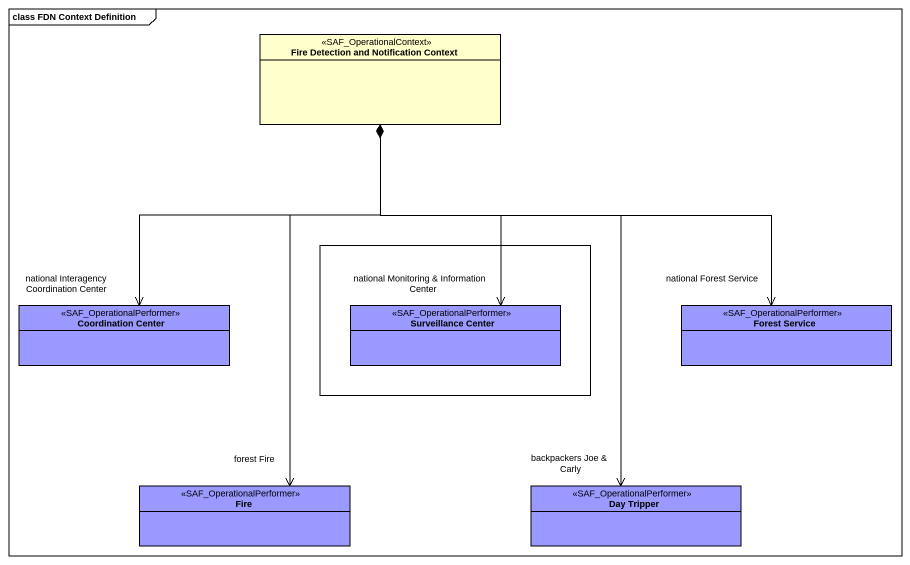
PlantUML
@startuml
mainframe class FDN Context Definition
hide circle
hide empty members
class "Fire Detection and Notification Context" as Fire_Detection_and <<SAF_OperationalContext>>
rectangle " " as rectangle1 {
  class "Surveillance Center" as Surveillance_Center <<SAF_OperationalPerformer>> #9999FF
}
class "Coordination Center" as Coordination_Center <<SAF_OperationalPerformer>> #9999FF
class "Forest Service" as Forest_Service <<SAF_OperationalPerformer>> #9999FF
class Fire <<SAF_OperationalPerformer>> #9999FF
class "Day Tripper" as Day_Tripper <<SAF_OperationalPerformer>> #9999FF
Fire_Detection_and *--> "national Interagency Coordination Center" Coordination_Center
Fire_Detection_and *--> "national Monitoring & Information Center" Surveillance_Center
Fire_Detection_and *--> "national Forest Service" Forest_Service
Fire_Detection_and *--> "forest Fire" Fire
Fire_Detection_and *--> "backpackers Joe & Carly" Day_Tripper
@enduml
